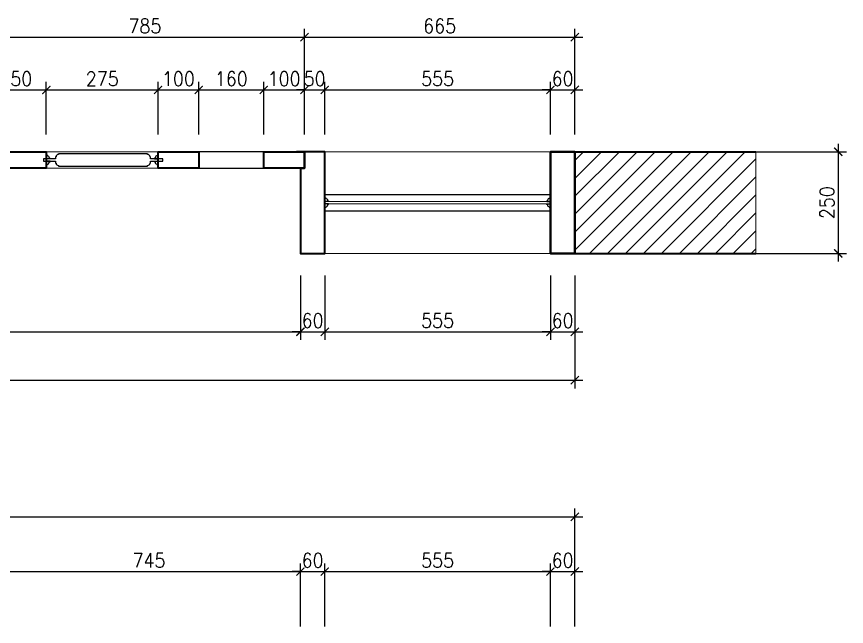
# Model space of a CAD drawing. Header units: millimetres. Extents: x -529782 to -142003, y -492574 to -273331.
# Drawn here: x -229954 to -227913, y -428528 to -427028 of the extents above; entities that cross this region are included whole.
import ezdxf

# ---------------------------------------------------------------- set-up
doc = ezdxf.new("R2010")
doc.units = ezdxf.units.MM
doc.header["$LTSCALE"] = 500
doc.header["$MEASUREMENT"] = 0
doc.header["$PDMODE"] = 3
doc.layers.get('0').update_dxf_attribs({"linetype": 'CONTINUOUS', "lineweight": 13})
doc.layers.get('Defpoints').update_dxf_attribs({"color": 255, "linetype": 'CONTINUOUS', "lineweight": 13})
doc.layers.add('1.cat 30', color=30, linetype='CONTINUOUS', lineweight=35)
doc.layers.add('CA.dim 08', color=251, linetype='CONTINUOUS', lineweight=13)
for name, color, linetype in [('catgo', 4, 'CONTINUOUS'), ('HACH', 250, 'CONTINUOUS'), ('HATCH', 150, 'CONTINUOUS'), ('THAY', 7, 'CONTINUOUS')]:
    doc.layers.add(name, color=color, linetype=linetype)
doc.styles.get("Standard").update_dxf_attribs({"font": 'txt.shx', "width": 0.9})
doc.dimstyles.new('CA 20', dxfattribs={"dimscale": 0, "dimtxt": 35, "dimasz": 20, "dimexe": 20, "dimexo": 0, "dimgap": 10, "dimtad": 1, "dimdec": 0, "dimzin": 0, "dimdsep": 46, "dimtxsty": 'Standard', "dimblk": 'ARCHTICK', "dimcen": 0.09, "dimdle": 20, "dimclrd": 256, "dimclre": 256, "dimclrt": 7, "dimadec": 0, "dimazin": 0, "dimtfac": 1, "dimtdec": 0, "dimtix": 1, "dimtmove": 2, "dimatfit": 3, "dimldrblk": 'DOT', "dimfxl": 1, "dimtolj": 1, "dimtzin": 0, "dimarcsym": 0})

# ---------------------------------------------------------------- blocks, each defined once
blk = doc.blocks.new('_ArchTick')
at = {"color": 1, "linetype": 'ByBlock', "const_width": 0.15}
blk.add_lwpolyline([(-0.5, -0.5), (0.5, 0.5)], dxfattribs=at)
blk = doc.blocks.new('*D1420')
at = {"layer": 'CA.dim 08', "lineweight": -2, "transparency": 16777216}
for p, q in [((-230805.6, -427665.1), (-230805.6, -427823.1)), ((-229255.6, -427665.1), (-229255.6, -427823.1)), ((-230825.6, -427803.1), (-229235.6, -427803.1))]:
    blk.add_line(p, q, dxfattribs=at)
at = {"layer": 'Defpoints', "color": 0, "transparency": 16777216}
for p in [(-230805.6, -427665.1), (-229255.6, -427665.1), (-229255.6, -427803.1)]:
    blk.add_point(p, dxfattribs=at)
at = {"layer": 'CA.dim 08', "lineweight": -2, "transparency": 16777216, "xscale": 20, "yscale": 20, "zscale": 20, "rotation": 180}
blk.add_blockref('_ArchTick', (-230805.6, -427803.1), dxfattribs=at)
at = {"layer": 'CA.dim 08', "lineweight": -2, "transparency": 16777216, "xscale": 20, "yscale": 20, "zscale": 20}
blk.add_blockref('_ArchTick', (-229255.6, -427803.1), dxfattribs=at)
at = {"layer": 'CA.dim 08', "color": 7, "transparency": 16777216, "insert": (-230030.6, -427775.6), "char_height": 35, "attachment_point": 5}
blk.add_mtext('\\A1;1550', dxfattribs=at)
blk = doc.blocks.new('_DOT')
at = {"color": 1, "linetype": 'ByBlock'}
blk.add_line((-0.5, 0), (-1, 0), dxfattribs=at)
at = {"color": 1, "linetype": 'ByBlock', "const_width": 0.5}
blk.add_lwpolyline([(-0.25, 0, 1), (0.25, 0, 1)], format="xyb", close=True, dxfattribs=at)
blk = doc.blocks.new('*D1421')
at = {"layer": 'CA.dim 08', "lineweight": -2, "transparency": 16777216}
for p, q in [((-229255.6, -427665.1), (-229255.6, -427823.1)), ((-229195.6, -427665.1), (-229195.6, -427823.1)), ((-229255.6, -427803.1), (-229275.6, -427803.1)), ((-229255.6, -427803.1), (-229195.6, -427803.1)), ((-229195.6, -427803.1), (-229175.6, -427803.1))]:
    blk.add_line(p, q, dxfattribs=at)
at = {"layer": 'Defpoints', "color": 0, "transparency": 16777216}
for p in [(-229255.6, -427665.1), (-229195.6, -427665.1), (-229195.6, -427803.1)]:
    blk.add_point(p, dxfattribs=at)
at = {"layer": 'CA.dim 08', "lineweight": -2, "transparency": 16777216, "xscale": 20, "yscale": 20, "zscale": 20}
blk.add_blockref('_ArchTick', (-229255.6, -427803.1), dxfattribs=at)
at = {"layer": 'CA.dim 08', "lineweight": -2, "transparency": 16777216, "xscale": 20, "yscale": 20, "zscale": 20, "rotation": 180}
blk.add_blockref('_ArchTick', (-229195.6, -427803.1), dxfattribs=at)
at = {"layer": 'CA.dim 08', "color": 7, "transparency": 16777216, "insert": (-229225.6, -427775.6), "char_height": 35, "attachment_point": 5}
blk.add_mtext('\\A1;60', dxfattribs=at)
blk = doc.blocks.new('*D1422')
at = {"layer": 'CA.dim 08', "lineweight": -2, "transparency": 16777216}
for p, q in [((-229195.6, -427665.1), (-229195.6, -427823.1)), ((-228640.6, -427665.1), (-228640.6, -427823.1)), ((-229215.6, -427803.1), (-228620.6, -427803.1))]:
    blk.add_line(p, q, dxfattribs=at)
at = {"layer": 'Defpoints', "color": 0, "transparency": 16777216}
for p in [(-229195.6, -427665.1), (-228640.6, -427665.1), (-228640.6, -427803.1)]:
    blk.add_point(p, dxfattribs=at)
at = {"layer": 'CA.dim 08', "lineweight": -2, "transparency": 16777216, "xscale": 20, "yscale": 20, "zscale": 20, "rotation": 180}
blk.add_blockref('_ArchTick', (-229195.6, -427803.1), dxfattribs=at)
at = {"layer": 'CA.dim 08', "lineweight": -2, "transparency": 16777216, "xscale": 20, "yscale": 20, "zscale": 20}
blk.add_blockref('_ArchTick', (-228640.6, -427803.1), dxfattribs=at)
at = {"layer": 'CA.dim 08', "color": 7, "transparency": 16777216, "insert": (-228918.1, -427775.6), "char_height": 35, "attachment_point": 5}
blk.add_mtext('\\A1;555', dxfattribs=at)
blk = doc.blocks.new('*D1423')
at = {"layer": 'CA.dim 08', "lineweight": -2, "transparency": 16777216}
for p, q in [((-228640.6, -427665.1), (-228640.6, -427823.1)), ((-228580.6, -427665.1), (-228580.6, -427823.1)), ((-228640.6, -427803.1), (-228660.6, -427803.1)), ((-228640.6, -427803.1), (-228580.6, -427803.1)), ((-228580.6, -427803.1), (-228560.6, -427803.1))]:
    blk.add_line(p, q, dxfattribs=at)
at = {"layer": 'Defpoints', "color": 0, "transparency": 16777216}
for p in [(-228640.6, -427665.1), (-228580.6, -427665.1), (-228580.6, -427803.1)]:
    blk.add_point(p, dxfattribs=at)
at = {"layer": 'CA.dim 08', "lineweight": -2, "transparency": 16777216, "xscale": 20, "yscale": 20, "zscale": 20}
blk.add_blockref('_ArchTick', (-228640.6, -427803.1), dxfattribs=at)
at = {"layer": 'CA.dim 08', "lineweight": -2, "transparency": 16777216, "xscale": 20, "yscale": 20, "zscale": 20, "rotation": 180}
blk.add_blockref('_ArchTick', (-228580.6, -427803.1), dxfattribs=at)
at = {"layer": 'CA.dim 08', "color": 7, "transparency": 16777216, "insert": (-228610.6, -427775.6), "char_height": 35, "attachment_point": 5}
blk.add_mtext('\\A1;60', dxfattribs=at)
blk = doc.blocks.new('*D1424')
at = {"layer": 'CA.dim 08', "lineweight": -2, "transparency": 16777216}
for p, q in [((-231480.6, -427665.1), (-231480.6, -427942.4)), ((-228580.6, -427665.1), (-228580.6, -427942.4)), ((-231500.6, -427922.4), (-228560.6, -427922.4))]:
    blk.add_line(p, q, dxfattribs=at)
at = {"layer": 'Defpoints', "color": 0, "transparency": 16777216}
for p in [(-231480.6, -427665.1), (-228580.6, -427665.1), (-228580.6, -427922.4)]:
    blk.add_point(p, dxfattribs=at)
at = {"layer": 'CA.dim 08', "lineweight": -2, "transparency": 16777216, "xscale": 20, "yscale": 20, "zscale": 20, "rotation": 180}
blk.add_blockref('_ArchTick', (-231480.6, -427922.4), dxfattribs=at)
at = {"layer": 'CA.dim 08', "lineweight": -2, "transparency": 16777216, "xscale": 20, "yscale": 20, "zscale": 20}
blk.add_blockref('_ArchTick', (-228580.6, -427922.4), dxfattribs=at)
at = {"layer": 'CA.dim 08', "color": 7, "transparency": 16777216, "insert": (-230030.6, -427894.9), "char_height": 35, "attachment_point": 5}
blk.add_mtext('\\A1;2900', dxfattribs=at)
blk = doc.blocks.new('*D1433')
at = {"layer": 'CA.dim 08', "lineweight": -2, "transparency": 16777216}
for p, q in [((-230030.6, -427317.6), (-230030.6, -427188.4)), ((-229880.6, -427317.6), (-229880.6, -427188.4)), ((-230050.6, -427208.4), (-229860.6, -427208.4))]:
    blk.add_line(p, q, dxfattribs=at)
at = {"layer": 'Defpoints', "color": 0, "transparency": 16777216}
for p in [(-229880.6, -427208.4), (-230030.6, -427317.6), (-229880.6, -427317.6)]:
    blk.add_point(p, dxfattribs=at)
at = {"layer": 'CA.dim 08', "lineweight": -2, "transparency": 16777216, "xscale": 20, "yscale": 20, "zscale": 20, "rotation": 180}
blk.add_blockref('_ArchTick', (-230030.6, -427208.4), dxfattribs=at)
at = {"layer": 'CA.dim 08', "lineweight": -2, "transparency": 16777216, "xscale": 20, "yscale": 20, "zscale": 20}
blk.add_blockref('_ArchTick', (-229880.6, -427208.4), dxfattribs=at)
at = {"layer": 'CA.dim 08', "color": 7, "transparency": 16777216, "insert": (-229955.6, -427180.9), "char_height": 35, "attachment_point": 5}
blk.add_mtext('\\A1;150', dxfattribs=at)
blk = doc.blocks.new('*D1434')
at = {"layer": 'CA.dim 08', "lineweight": -2, "transparency": 16777216}
for p, q in [((-229880.6, -427317.6), (-229880.6, -427188.4)), ((-229605.6, -427317.6), (-229605.6, -427188.4)), ((-229900.6, -427208.4), (-229585.6, -427208.4))]:
    blk.add_line(p, q, dxfattribs=at)
at = {"layer": 'Defpoints', "color": 0, "transparency": 16777216}
for p in [(-229605.6, -427208.4), (-229880.6, -427317.6), (-229605.6, -427317.6)]:
    blk.add_point(p, dxfattribs=at)
at = {"layer": 'CA.dim 08', "lineweight": -2, "transparency": 16777216, "xscale": 20, "yscale": 20, "zscale": 20, "rotation": 180}
blk.add_blockref('_ArchTick', (-229880.6, -427208.4), dxfattribs=at)
at = {"layer": 'CA.dim 08', "lineweight": -2, "transparency": 16777216, "xscale": 20, "yscale": 20, "zscale": 20}
blk.add_blockref('_ArchTick', (-229605.6, -427208.4), dxfattribs=at)
at = {"layer": 'CA.dim 08', "color": 7, "transparency": 16777216, "insert": (-229743.1, -427180.9), "char_height": 35, "attachment_point": 5}
blk.add_mtext('\\A1;275', dxfattribs=at)
blk = doc.blocks.new('*D1435')
at = {"layer": 'CA.dim 08', "lineweight": -2, "transparency": 16777216}
for p, q in [((-229605.6, -427317.6), (-229605.6, -427188.4)), ((-229505.6, -427317.6), (-229505.6, -427188.4)), ((-229625.6, -427208.4), (-229485.6, -427208.4))]:
    blk.add_line(p, q, dxfattribs=at)
at = {"layer": 'Defpoints', "color": 0, "transparency": 16777216}
for p in [(-229505.6, -427208.4), (-229605.6, -427317.6), (-229505.6, -427317.6)]:
    blk.add_point(p, dxfattribs=at)
at = {"layer": 'CA.dim 08', "lineweight": -2, "transparency": 16777216, "xscale": 20, "yscale": 20, "zscale": 20, "rotation": 180}
blk.add_blockref('_ArchTick', (-229605.6, -427208.4), dxfattribs=at)
at = {"layer": 'CA.dim 08', "lineweight": -2, "transparency": 16777216, "xscale": 20, "yscale": 20, "zscale": 20}
blk.add_blockref('_ArchTick', (-229505.6, -427208.4), dxfattribs=at)
at = {"layer": 'CA.dim 08', "color": 7, "transparency": 16777216, "insert": (-229555.6, -427180.9), "char_height": 35, "attachment_point": 5}
blk.add_mtext('\\A1;100', dxfattribs=at)
blk = doc.blocks.new('*D1436')
at = {"layer": 'CA.dim 08', "lineweight": -2, "transparency": 16777216}
for p, q in [((-229505.6, -427317.6), (-229505.6, -427188.4)), ((-229345.6, -427317.6), (-229345.6, -427188.4)), ((-229525.6, -427208.4), (-229325.6, -427208.4))]:
    blk.add_line(p, q, dxfattribs=at)
at = {"layer": 'Defpoints', "color": 0, "transparency": 16777216}
for p in [(-229345.6, -427208.4), (-229505.6, -427317.6), (-229345.6, -427317.6)]:
    blk.add_point(p, dxfattribs=at)
at = {"layer": 'CA.dim 08', "lineweight": -2, "transparency": 16777216, "xscale": 20, "yscale": 20, "zscale": 20, "rotation": 180}
blk.add_blockref('_ArchTick', (-229505.6, -427208.4), dxfattribs=at)
at = {"layer": 'CA.dim 08', "lineweight": -2, "transparency": 16777216, "xscale": 20, "yscale": 20, "zscale": 20}
blk.add_blockref('_ArchTick', (-229345.6, -427208.4), dxfattribs=at)
at = {"layer": 'CA.dim 08', "color": 7, "transparency": 16777216, "insert": (-229425.6, -427180.9), "char_height": 35, "attachment_point": 5}
blk.add_mtext('\\A1;160', dxfattribs=at)
blk = doc.blocks.new('*D1437')
at = {"layer": 'CA.dim 08', "lineweight": -2, "transparency": 16777216}
for p, q in [((-229345.6, -427317.6), (-229345.6, -427188.4)), ((-229245.6, -427317.6), (-229245.6, -427188.4)), ((-229365.6, -427208.4), (-229225.6, -427208.4))]:
    blk.add_line(p, q, dxfattribs=at)
at = {"layer": 'Defpoints', "color": 0, "transparency": 16777216}
for p in [(-229245.6, -427208.4), (-229345.6, -427317.6), (-229245.6, -427317.6)]:
    blk.add_point(p, dxfattribs=at)
at = {"layer": 'CA.dim 08', "lineweight": -2, "transparency": 16777216, "xscale": 20, "yscale": 20, "zscale": 20, "rotation": 180}
blk.add_blockref('_ArchTick', (-229345.6, -427208.4), dxfattribs=at)
at = {"layer": 'CA.dim 08', "lineweight": -2, "transparency": 16777216, "xscale": 20, "yscale": 20, "zscale": 20}
blk.add_blockref('_ArchTick', (-229245.6, -427208.4), dxfattribs=at)
at = {"layer": 'CA.dim 08', "color": 7, "transparency": 16777216, "insert": (-229295.6, -427180.9), "char_height": 35, "attachment_point": 5}
blk.add_mtext('\\A1;100', dxfattribs=at)
blk = doc.blocks.new('*D1438')
at = {"layer": 'CA.dim 08', "lineweight": -2, "transparency": 16777216}
for p, q in [((-229245.6, -427317.6), (-229245.6, -427188.4)), ((-229195.6, -427317.6), (-229195.6, -427188.4)), ((-229245.6, -427208.4), (-229265.6, -427208.4)), ((-229245.6, -427208.4), (-229195.6, -427208.4)), ((-229195.6, -427208.4), (-229175.6, -427208.4))]:
    blk.add_line(p, q, dxfattribs=at)
at = {"layer": 'Defpoints', "color": 0, "transparency": 16777216}
for p in [(-229195.6, -427208.4), (-229245.6, -427317.6), (-229195.6, -427317.6)]:
    blk.add_point(p, dxfattribs=at)
at = {"layer": 'CA.dim 08', "lineweight": -2, "transparency": 16777216, "xscale": 20, "yscale": 20, "zscale": 20}
blk.add_blockref('_ArchTick', (-229245.6, -427208.4), dxfattribs=at)
at = {"layer": 'CA.dim 08', "lineweight": -2, "transparency": 16777216, "xscale": 20, "yscale": 20, "zscale": 20, "rotation": 180}
blk.add_blockref('_ArchTick', (-229195.6, -427208.4), dxfattribs=at)
at = {"layer": 'CA.dim 08', "color": 7, "transparency": 16777216, "insert": (-229220.6, -427180.9), "char_height": 35, "attachment_point": 5}
blk.add_mtext('\\A1;50', dxfattribs=at)
blk = doc.blocks.new('*D1441')
at = {"layer": 'CA.dim 08', "lineweight": -2, "transparency": 16777216}
for p, q in [((-230030.6, -427317.6), (-230030.6, -427058.4)), ((-229245.6, -427317.6), (-229245.6, -427058.4)), ((-230050.6, -427078.4), (-229225.6, -427078.4))]:
    blk.add_line(p, q, dxfattribs=at)
at = {"layer": 'Defpoints', "color": 0, "transparency": 16777216}
for p in [(-229245.6, -427078.4), (-230030.6, -427317.6), (-229245.6, -427317.6)]:
    blk.add_point(p, dxfattribs=at)
at = {"layer": 'CA.dim 08', "lineweight": -2, "transparency": 16777216, "xscale": 20, "yscale": 20, "zscale": 20, "rotation": 180}
blk.add_blockref('_ArchTick', (-230030.6, -427078.4), dxfattribs=at)
at = {"layer": 'CA.dim 08', "lineweight": -2, "transparency": 16777216, "xscale": 20, "yscale": 20, "zscale": 20}
blk.add_blockref('_ArchTick', (-229245.6, -427078.4), dxfattribs=at)
at = {"layer": 'CA.dim 08', "color": 7, "transparency": 16777216, "insert": (-229638.1, -427050.9), "char_height": 35, "attachment_point": 5}
blk.add_mtext('\\A1;785', dxfattribs=at)
blk = doc.blocks.new('*D1442')
at = {"layer": 'CA.dim 08', "lineweight": -2, "transparency": 16777216}
for p, q in [((-229245.6, -427317.6), (-229245.6, -427058.4)), ((-228580.6, -427317.6), (-228580.6, -427058.4)), ((-229265.6, -427078.4), (-228560.6, -427078.4))]:
    blk.add_line(p, q, dxfattribs=at)
at = {"layer": 'Defpoints', "color": 0, "transparency": 16777216}
for p in [(-228580.6, -427078.4), (-229245.6, -427317.6), (-228580.6, -427317.6)]:
    blk.add_point(p, dxfattribs=at)
at = {"layer": 'CA.dim 08', "lineweight": -2, "transparency": 16777216, "xscale": 20, "yscale": 20, "zscale": 20, "rotation": 180}
blk.add_blockref('_ArchTick', (-229245.6, -427078.4), dxfattribs=at)
at = {"layer": 'CA.dim 08', "lineweight": -2, "transparency": 16777216, "xscale": 20, "yscale": 20, "zscale": 20}
blk.add_blockref('_ArchTick', (-228580.6, -427078.4), dxfattribs=at)
at = {"layer": 'CA.dim 08', "color": 7, "transparency": 16777216, "insert": (-228913.1, -427050.9), "char_height": 35, "attachment_point": 5}
blk.add_mtext('\\A1;665', dxfattribs=at)
blk = doc.blocks.new('*D1443')
at = {"layer": 'CA.dim 08', "lineweight": -2, "transparency": 16777216}
for p, q in [((-229195.6, -427317.6), (-229195.6, -427188.4)), ((-228640.6, -427317.6), (-228640.6, -427188.4)), ((-229215.6, -427208.4), (-228620.6, -427208.4))]:
    blk.add_line(p, q, dxfattribs=at)
at = {"layer": 'Defpoints', "color": 0, "transparency": 16777216}
for p in [(-228640.6, -427208.4), (-229195.6, -427317.6), (-228640.6, -427317.6)]:
    blk.add_point(p, dxfattribs=at)
at = {"layer": 'CA.dim 08', "lineweight": -2, "transparency": 16777216, "xscale": 20, "yscale": 20, "zscale": 20, "rotation": 180}
blk.add_blockref('_ArchTick', (-229195.6, -427208.4), dxfattribs=at)
at = {"layer": 'CA.dim 08', "lineweight": -2, "transparency": 16777216, "xscale": 20, "yscale": 20, "zscale": 20}
blk.add_blockref('_ArchTick', (-228640.6, -427208.4), dxfattribs=at)
at = {"layer": 'CA.dim 08', "color": 7, "transparency": 16777216, "insert": (-228918.1, -427180.9), "char_height": 35, "attachment_point": 5}
blk.add_mtext('\\A1;555', dxfattribs=at)
blk = doc.blocks.new('*D1444')
at = {"layer": 'CA.dim 08', "lineweight": -2, "transparency": 16777216}
for p, q in [((-228640.6, -427317.6), (-228640.6, -427188.4)), ((-228580.6, -427317.6), (-228580.6, -427188.4)), ((-228640.6, -427208.4), (-228660.6, -427208.4)), ((-228640.6, -427208.4), (-228580.6, -427208.4)), ((-228580.6, -427208.4), (-228560.6, -427208.4))]:
    blk.add_line(p, q, dxfattribs=at)
at = {"layer": 'Defpoints', "color": 0, "transparency": 16777216}
for p in [(-228580.6, -427208.4), (-228640.6, -427317.6), (-228580.6, -427317.6)]:
    blk.add_point(p, dxfattribs=at)
at = {"layer": 'CA.dim 08', "lineweight": -2, "transparency": 16777216, "xscale": 20, "yscale": 20, "zscale": 20}
blk.add_blockref('_ArchTick', (-228640.6, -427208.4), dxfattribs=at)
at = {"layer": 'CA.dim 08', "lineweight": -2, "transparency": 16777216, "xscale": 20, "yscale": 20, "zscale": 20, "rotation": 180}
blk.add_blockref('_ArchTick', (-228580.6, -427208.4), dxfattribs=at)
at = {"layer": 'CA.dim 08', "color": 7, "transparency": 16777216, "insert": (-228610.6, -427180.9), "char_height": 35, "attachment_point": 5}
blk.add_mtext('\\A1;60', dxfattribs=at)
blk = doc.blocks.new('*D1448')
at = {"layer": 'CA.dim 08', "lineweight": -2, "transparency": 16777216}
for p, q in [((-227932.6, -427340.5), (-227932.6, -427630.5)), ((-228357.8, -427360.5), (-227912.6, -427360.5)), ((-228357.8, -427610.5), (-227912.6, -427610.5))]:
    blk.add_line(p, q, dxfattribs=at)
at = {"layer": 'Defpoints', "color": 0, "transparency": 16777216}
for p in [(-228357.8, -427360.5), (-228357.8, -427610.5), (-227932.6, -427610.5)]:
    blk.add_point(p, dxfattribs=at)
at = {"layer": 'CA.dim 08', "lineweight": -2, "transparency": 16777216, "xscale": 20, "yscale": 20, "zscale": 20}
for p, rotation in [((-227932.6, -427360.5), 90), ((-227932.6, -427610.5), 270)]:
    blk.add_blockref('_ArchTick', p, dxfattribs=dict(at, rotation=rotation))
at = {"layer": 'CA.dim 08', "color": 7, "transparency": 16777216, "insert": (-227960.1, -427485.5), "char_height": 35, "attachment_point": 5, "rotation": 90}
blk.add_mtext('\\A1;250', dxfattribs=at)
blk = doc.blocks.new('*D1456')
at = {"layer": 'CA.dim 08', "lineweight": -2, "transparency": 16777216}
for p, q in [((-230000.6, -428527.8), (-230000.6, -428373)), ((-229255.6, -428527.8), (-229255.6, -428373)), ((-230020.6, -428393), (-229235.6, -428393))]:
    blk.add_line(p, q, dxfattribs=at)
at = {"layer": 'Defpoints', "color": 0, "transparency": 16777216}
for p in [(-229255.6, -428393), (-230000.6, -428527.8), (-229255.6, -428527.8)]:
    blk.add_point(p, dxfattribs=at)
at = {"layer": 'CA.dim 08', "lineweight": -2, "transparency": 16777216, "xscale": 20, "yscale": 20, "zscale": 20, "rotation": 180}
blk.add_blockref('_ArchTick', (-230000.6, -428393), dxfattribs=at)
at = {"layer": 'CA.dim 08', "lineweight": -2, "transparency": 16777216, "xscale": 20, "yscale": 20, "zscale": 20}
blk.add_blockref('_ArchTick', (-229255.6, -428393), dxfattribs=at)
at = {"layer": 'CA.dim 08', "color": 7, "transparency": 16777216, "insert": (-229628.1, -428365.5), "char_height": 35, "attachment_point": 5}
blk.add_mtext('\\A1;745', dxfattribs=at)
blk = doc.blocks.new('*D1457')
at = {"layer": 'CA.dim 08', "lineweight": -2, "transparency": 16777216}
for p, q in [((-229255.6, -428527.8), (-229255.6, -428373)), ((-229195.6, -428527.8), (-229195.6, -428373)), ((-229255.6, -428393), (-229275.6, -428393)), ((-229255.6, -428393), (-229195.6, -428393)), ((-229195.6, -428393), (-229175.6, -428393))]:
    blk.add_line(p, q, dxfattribs=at)
at = {"layer": 'Defpoints', "color": 0, "transparency": 16777216}
for p in [(-229195.6, -428393), (-229255.6, -428527.8), (-229195.6, -428527.8)]:
    blk.add_point(p, dxfattribs=at)
at = {"layer": 'CA.dim 08', "lineweight": -2, "transparency": 16777216, "xscale": 20, "yscale": 20, "zscale": 20}
blk.add_blockref('_ArchTick', (-229255.6, -428393), dxfattribs=at)
at = {"layer": 'CA.dim 08', "lineweight": -2, "transparency": 16777216, "xscale": 20, "yscale": 20, "zscale": 20, "rotation": 180}
blk.add_blockref('_ArchTick', (-229195.6, -428393), dxfattribs=at)
at = {"layer": 'CA.dim 08', "color": 7, "transparency": 16777216, "insert": (-229225.6, -428365.5), "char_height": 35, "attachment_point": 5}
blk.add_mtext('\\A1;60', dxfattribs=at)
blk = doc.blocks.new('*D1458')
at = {"layer": 'CA.dim 08', "lineweight": -2, "transparency": 16777216}
for p, q in [((-229195.6, -428527.8), (-229195.6, -428373)), ((-228640.6, -428527.8), (-228640.6, -428373)), ((-229215.6, -428393), (-228620.6, -428393))]:
    blk.add_line(p, q, dxfattribs=at)
at = {"layer": 'Defpoints', "color": 0, "transparency": 16777216}
for p in [(-228640.6, -428393), (-229195.6, -428527.8), (-228640.6, -428527.8)]:
    blk.add_point(p, dxfattribs=at)
at = {"layer": 'CA.dim 08', "lineweight": -2, "transparency": 16777216, "xscale": 20, "yscale": 20, "zscale": 20, "rotation": 180}
blk.add_blockref('_ArchTick', (-229195.6, -428393), dxfattribs=at)
at = {"layer": 'CA.dim 08', "lineweight": -2, "transparency": 16777216, "xscale": 20, "yscale": 20, "zscale": 20}
blk.add_blockref('_ArchTick', (-228640.6, -428393), dxfattribs=at)
at = {"layer": 'CA.dim 08', "color": 7, "transparency": 16777216, "insert": (-228918.1, -428365.5), "char_height": 35, "attachment_point": 5}
blk.add_mtext('\\A1;555', dxfattribs=at)
blk = doc.blocks.new('*D1459')
at = {"layer": 'CA.dim 08', "lineweight": -2, "transparency": 16777216}
for p, q in [((-228640.6, -428527.8), (-228640.6, -428373)), ((-228580.6, -428527.8), (-228580.6, -428373)), ((-228640.6, -428393), (-228660.6, -428393)), ((-228640.6, -428393), (-228580.6, -428393)), ((-228580.6, -428393), (-228560.6, -428393))]:
    blk.add_line(p, q, dxfattribs=at)
at = {"layer": 'Defpoints', "color": 0, "transparency": 16777216}
for p in [(-228580.6, -428393), (-228640.6, -428527.8), (-228580.6, -428527.8)]:
    blk.add_point(p, dxfattribs=at)
at = {"layer": 'CA.dim 08', "lineweight": -2, "transparency": 16777216, "xscale": 20, "yscale": 20, "zscale": 20}
blk.add_blockref('_ArchTick', (-228640.6, -428393), dxfattribs=at)
at = {"layer": 'CA.dim 08', "lineweight": -2, "transparency": 16777216, "xscale": 20, "yscale": 20, "zscale": 20, "rotation": 180}
blk.add_blockref('_ArchTick', (-228580.6, -428393), dxfattribs=at)
at = {"layer": 'CA.dim 08', "color": 7, "transparency": 16777216, "insert": (-228610.6, -428365.5), "char_height": 35, "attachment_point": 5}
blk.add_mtext('\\A1;60', dxfattribs=at)
blk = doc.blocks.new('*D1460')
at = {"layer": 'CA.dim 08', "lineweight": -2, "transparency": 16777216}
for p, q in [((-231480.6, -428527.8), (-231480.6, -428238)), ((-228580.6, -428527.8), (-228580.6, -428238)), ((-231500.6, -428258), (-228560.6, -428258))]:
    blk.add_line(p, q, dxfattribs=at)
at = {"layer": 'Defpoints', "color": 0, "transparency": 16777216}
for p in [(-228580.6, -428258), (-231480.6, -428527.8), (-228580.6, -428527.8)]:
    blk.add_point(p, dxfattribs=at)
at = {"layer": 'CA.dim 08', "lineweight": -2, "transparency": 16777216, "xscale": 20, "yscale": 20, "zscale": 20, "rotation": 180}
blk.add_blockref('_ArchTick', (-231480.6, -428258), dxfattribs=at)
at = {"layer": 'CA.dim 08', "lineweight": -2, "transparency": 16777216, "xscale": 20, "yscale": 20, "zscale": 20}
blk.add_blockref('_ArchTick', (-228580.6, -428258), dxfattribs=at)
at = {"layer": 'CA.dim 08', "color": 7, "transparency": 16777216, "insert": (-230030.6, -428230.5), "char_height": 35, "attachment_point": 5}
blk.add_mtext('\\A1;2900', dxfattribs=at)

msp = doc.modelspace()

# ---------------------------------------------------------------- hatches: boundary and pattern name
at = {"layer": 'HACH'}
h = msp.add_hatch(dxfattribs=at)
h.set_pattern_fill('ANSI31', color=256, scale=250, style=0)
h.set_pattern_definition([(45, (-15549.51, 13824.035), (-22.097087, 22.097087), [])])
h.paths.add_polyline_path([(-228135.1, -427610.5), (-228135.1, -427360.5), (-228580.6, -427360.5), (-228580.6, -427610.5)])
h.paths.add_polyline_path([(-231480.6, -427610.5), (-231480.6, -427360.5), (-231886.3, -427360.5), (-231886.3, -427610.5)])

# ---------------------------------------------------------------- linework, layer by layer
at = {"layer": '1.cat 30', "ltscale": 4}
for p, q in [((-229255.6, -427360.5), (-229265.6, -427360.5)), ((-229255.6, -427360.5), (-229264.6, -427360.5)), ((-229255.6, -427360.5), (-229264.6, -427360.5)), ((-228580.6, -427360.5), (-228135.1, -427360.5)), ((-228580.6, -427360.5), (-228580.6, -427610.5)), ((-228580.6, -427360.5), (-228580.6, -427610.5)), ((-228580.6, -427610.5), (-228135.1, -427610.5))]:
    msp.add_line(p, q, dxfattribs=at)
for points in [[(-230030.6, -427377.5), (-230030.6, -427360.5), (-229880.6, -427360.5), (-229880.6, -427400.5), (-230030.6, -427400.5), (-230030.6, -427377.5)], [(-229605.6, -427377.5), (-229605.6, -427360.5), (-229505.6, -427360.5), (-229505.6, -427400.5), (-229605.6, -427400.5), (-229605.6, -427377.5)], [(-229345.6, -427377.5), (-229345.6, -427360.5), (-229245.6, -427360.5), (-229245.6, -427400.5), (-229345.6, -427400.5), (-229345.6, -427377.5)], [(-229255.6, -427400.5), (-229255.6, -427610.5), (-229195.6, -427610.5), (-229195.6, -427360.5), (-229255.6, -427360.5)], [(-229255.6, -427400.5), (-229245.6, -427400.5), (-229245.6, -427360.5)]]:
    msp.add_lwpolyline(points, dxfattribs=at)
for points in [[(-228580.6, -427360.5), (-228580.6, -427610.5), (-228640.6, -427610.5), (-228640.6, -427360.5)], [(-228640.6, -427360.5), (-228640.6, -427610.5), (-228580.6, -427610.5), (-228580.6, -427360.5)]]:
    msp.add_lwpolyline(points, close=True, dxfattribs=at)
at = {"layer": 'CA.dim 08'}
msp.add_line((-228135.1, -427360.5), (-228135.1, -427610.5), dxfattribs=at)
for points in [[(-229605.6, -427360.5), (-229880.6, -427360.5), (-229880.6, -427400.5), (-229605.6, -427400.5)], [(-228640.6, -427360.5), (-229195.6, -427360.5), (-229195.6, -427610.5), (-228640.6, -427610.5)], [(-229195.6, -427482.4), (-229195.6, -427488.6), (-228640.6, -427488.6), (-228640.6, -427482.4)]]:
    msp.add_lwpolyline(points, close=True, dxfattribs=at)
at = {"layer": 'catgo', "ltscale": 4}
msp.add_lwpolyline([(-229624.1, -427377.5), (-229624.1, -427372.7), (-229625.5, -427372.7, 0.394181), (-229631.7, -427367.1), (-229631.7, -427365.6), (-229850.5, -427365.6), (-229850.5, -427367.1, 0.394181), (-229856.7, -427372.7), (-229858.1, -427372.7), (-229858.1, -427377.5), (-229887.8, -427377.5), (-229887.8, -427383.7), (-229858.1, -427383.7), (-229858.1, -427388.5), (-229856.7, -427388.5, 0.394181), (-229850.5, -427394.1), (-229850.5, -427395.6), (-229631.7, -427395.6), (-229631.7, -427394.1, 0.394181), (-229625.5, -427388.5), (-229624.1, -427388.5), (-229624.1, -427383.7), (-229594.4, -427383.7), (-229594.4, -427377.5), (-229624.1, -427377.5)], format="xyb", dxfattribs=at)
at = {"layer": 'HATCH', "ltscale": 4}
for points in [[(-229880.6, -427377.5), (-229880.6, -427367.8), (-229878.8, -427367.8), (-229878.8, -427369.5, -0.386896), (-229873.9, -427375.1), (-229872.8, -427375.1), (-229872.8, -427376), (-229871.5, -427376), (-229871.5, -427377.5), (-229880.6, -427377.5)], [(-229605.6, -427377.5), (-229605.6, -427367.8), (-229607.5, -427367.8), (-229607.5, -427369.5, 0.386896), (-229612.3, -427375.1), (-229613.4, -427375.1), (-229613.4, -427376), (-229614.7, -427376), (-229614.7, -427377.5), (-229605.6, -427377.5)], [(-229880.6, -427383.7), (-229880.6, -427393.3), (-229878.8, -427393.3), (-229878.8, -427391.6, 0.386896), (-229873.9, -427386.1), (-229872.8, -427386.1), (-229872.8, -427385.1), (-229871.5, -427385.1), (-229871.5, -427383.7), (-229880.6, -427383.7)], [(-229605.6, -427383.7), (-229605.6, -427393.3), (-229607.5, -427393.3), (-229607.5, -427391.6, -0.386896), (-229612.3, -427386.1), (-229613.4, -427386.1), (-229613.4, -427385.1), (-229614.7, -427385.1), (-229614.7, -427383.7), (-229605.6, -427383.7)], [(-229195.6, -427482.4), (-229195.6, -427472.8), (-229193.8, -427472.8), (-229193.8, -427474.5, -0.386896), (-229188.9, -427480), (-229187.8, -427480), (-229187.8, -427481), (-229186.5, -427481), (-229186.5, -427482.4), (-229195.6, -427482.4)], [(-228640.6, -427482.4), (-228640.6, -427472.8), (-228642.5, -427472.8), (-228642.5, -427474.5, 0.386896), (-228647.3, -427480), (-228648.4, -427480), (-228648.4, -427481), (-228649.7, -427481), (-228649.7, -427482.4), (-228640.6, -427482.4)], [(-229195.6, -427488.6), (-229195.6, -427498.2), (-229193.8, -427498.2), (-229193.8, -427496.6, 0.386896), (-229188.9, -427491), (-229187.8, -427491), (-229187.8, -427490.1), (-229186.5, -427490.1), (-229186.5, -427488.6), (-229195.6, -427488.6)], [(-228640.6, -427488.6), (-228640.6, -427498.2), (-228642.5, -427498.2), (-228642.5, -427496.6, -0.386896), (-228647.3, -427491), (-228648.4, -427491), (-228648.4, -427490.1), (-228649.7, -427490.1), (-228649.7, -427488.6), (-228640.6, -427488.6)]]:
    msp.add_lwpolyline(points, format="xyb", dxfattribs=at)
at = {"layer": 'THAY'}
for p, q in [((-229195.6, -427465.5), (-228640.6, -427465.5)), ((-229195.6, -427505.5), (-228640.6, -427505.5))]:
    msp.add_line(p, q, dxfattribs=at)
msp.add_lwpolyline([(-229345.6, -427360.5), (-229505.6, -427360.5), (-229505.6, -427400.5), (-229345.6, -427400.5)], close=True, dxfattribs=at)

# ---------------------------------------------------------------- dimensions: what is measured, and where the dimension line sits
at = {"layer": 'CA.dim 08'}
for base, p1, p2, picture, middle in [((-229245.6, -427078.4), (-230030.6, -427317.6), (-229245.6, -427317.6), '*D1441', (-229638.1, -427050.9)), ((-228580.6, -427078.4), (-229245.6, -427317.6), (-228580.6, -427317.6), '*D1442', (-228913.1, -427050.9)), ((-229880.6, -427208.4), (-230030.6, -427317.6), (-229880.6, -427317.6), '*D1433', (-229955.6, -427180.9)), ((-229605.6, -427208.4), (-229880.6, -427317.6), (-229605.6, -427317.6), '*D1434', (-229743.1, -427180.9)), ((-229505.6, -427208.4), (-229605.6, -427317.6), (-229505.6, -427317.6), '*D1435', (-229555.6, -427180.9)), ((-229345.6, -427208.4), (-229505.6, -427317.6), (-229345.6, -427317.6), '*D1436', (-229425.6, -427180.9)), ((-229245.6, -427208.4), (-229345.6, -427317.6), (-229245.6, -427317.6), '*D1437', (-229295.6, -427180.9)), ((-229195.6, -427208.4), (-229245.6, -427317.6), (-229195.6, -427317.6), '*D1438', (-229220.6, -427180.9)), ((-228640.6, -427208.4), (-229195.6, -427317.6), (-228640.6, -427317.6), '*D1443', (-228918.1, -427180.9)), ((-228580.6, -427208.4), (-228640.6, -427317.6), (-228580.6, -427317.6), '*D1444', (-228610.6, -427180.9)), ((-228580.6, -427922.4), (-231480.6, -427665.1), (-228580.6, -427665.1), '*D1424', (-230030.6, -427894.9)), ((-229255.6, -427803.1), (-230805.6, -427665.1), (-229255.6, -427665.1), '*D1420', (-230030.6, -427775.6)), ((-229195.6, -427803.1), (-229255.6, -427665.1), (-229195.6, -427665.1), '*D1421', (-229225.6, -427775.6)), ((-228640.6, -427803.1), (-229195.6, -427665.1), (-228640.6, -427665.1), '*D1422', (-228918.1, -427775.6)), ((-228580.6, -427803.1), (-228640.6, -427665.1), (-228580.6, -427665.1), '*D1423', (-228610.6, -427775.6)), ((-228580.6, -428258), (-231480.6, -428527.8), (-228580.6, -428527.8), '*D1460', (-230030.6, -428230.5)), ((-229255.6, -428393), (-230000.6, -428527.8), (-229255.6, -428527.8), '*D1456', (-229628.1, -428365.5)), ((-229195.6, -428393), (-229255.6, -428527.8), (-229195.6, -428527.8), '*D1457', (-229225.6, -428365.5)), ((-228640.6, -428393), (-229195.6, -428527.8), (-228640.6, -428527.8), '*D1458', (-228918.1, -428365.5)), ((-228580.6, -428393), (-228640.6, -428527.8), (-228580.6, -428527.8), '*D1459', (-228610.6, -428365.5))]:
    dim = msp.add_linear_dim(base=base, p1=p1, p2=p2, dimstyle='CA 20', override={"dimscale": 1}, dxfattribs=at)
    dim.commit()
    dim.dimension.update_dxf_attribs({"geometry": picture, "text_midpoint": middle})
dim = msp.add_linear_dim(base=(-227932.6, -427610.5), p1=(-228357.8, -427360.5), p2=(-228357.8, -427610.5), angle=90, dimstyle='CA 20', override={"dimscale": 1}, dxfattribs=at)
dim.commit()
dim.dimension.update_dxf_attribs({"geometry": '*D1448', "text_midpoint": (-227960.1, -427485.5)})

doc.saveas('drawing.dxf')
